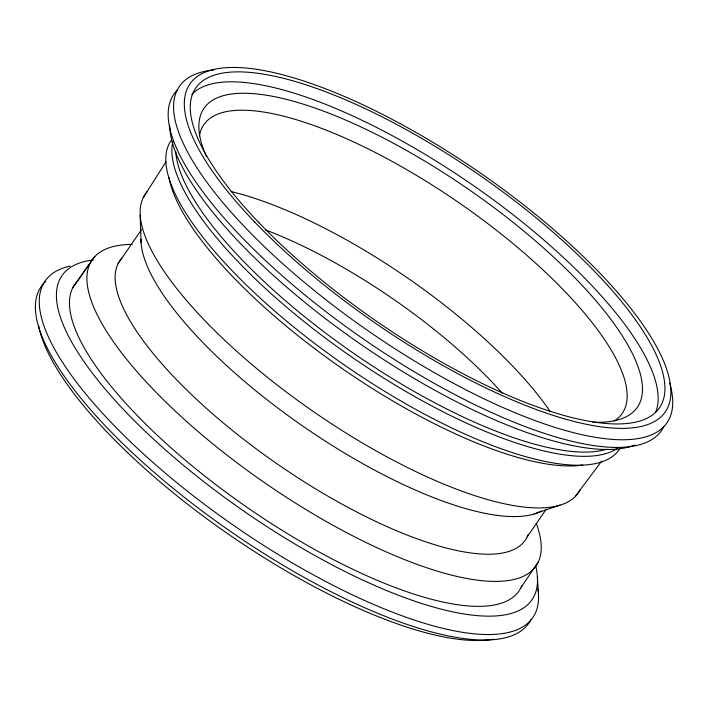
<?xml version="1.0" encoding="UTF-8"?>
<svg xmlns="http://www.w3.org/2000/svg" width="708" height="708" viewBox="0 0 708 708"><rect width="100%" height="100%" fill="white"/><g stroke="black" fill="none" stroke-linecap="round" stroke-linejoin="round"><path stroke-width="1.06" d="M143.22 197.638L166.053 161.734M521.097 587.383L537.947 562.4M118.015 263.739L141.476 229.711M527.159 536.921L546.293 509.158M94.801 256.411L77.455 281.049A269.89 85.641 34.6 0 0 250.402 509.645A269.89 85.641 34.6 0 0 521.964 585.436M72.623 287.935L89.978 263.288M575.542 496.149L601.623 461.156M534.151 513.964L560.028 505.096M537.381 576.985L538.461 593.897M140.149 215.179L141.069 242.552M265.411 229.888A234.976 74.561 34.6 0 1 502.158 393.037M606.632 449.235A269.89 85.641 34.6 0 1 353.965 353.558A269.89 85.641 34.6 0 1 175.761 151.733M634.855 445.005A288.74 91.615 34.6 0 1 362.779 345.681A288.74 91.615 34.6 0 1 169.716 125.971M669.671 383.134A296.183 93.978 34.6 0 1 370.93 332.769A296.183 93.978 34.6 0 1 213.798 69.968M536.301 523.46A269.589 85.544 34.6 0 1 264.836 482.874A269.589 85.544 34.6 0 1 132.175 244.419M231.038 191.549A251.34 79.747 34.6 0 1 550.196 411.463M199.382 135.909A254.163 80.65 34.6 0 1 458.094 202.161A254.163 80.65 34.6 0 1 614.075 421.048M580.25 489.44A263.004 83.456 34.6 0 1 315.131 412.773A263.004 83.456 34.6 0 1 147.22 191.691M531.195 619.199A296.289 94.014 34.6 0 1 228.374 529.956A296.289 94.014 34.6 0 1 45.648 281.457M493.343 639.182A290.014 92.022 34.6 0 1 230.144 535.39A290.014 92.022 34.6 0 1 38.692 326.202M528.301 534.23A246.216 78.128 34.6 0 1 281.457 466.855A246.216 78.128 34.6 0 1 122.422 257.464M541.523 510.946A246.216 78.128 34.6 0 1 308.768 430.19A246.216 78.128 34.6 0 1 140.998 239.1M663.803 426.614A296.183 93.978 34.6 0 1 363.753 339.238A296.183 93.978 34.6 0 1 176.938 90.438M535.567 565.4A285.474 90.58 34.6 0 1 244.835 511.813A285.474 90.58 34.6 0 1 93.208 259.951M537.974 589.056A296.289 94.014 34.6 0 1 234.844 526.265A296.289 94.014 34.6 0 1 70.198 266.066M206.479 156.689A263.234 83.526 34.6 0 1 467.13 188.337A263.234 83.526 34.6 0 1 592.985 422.198M582.755 465.041A264.942 84.066 34.6 0 1 341.026 367.762A264.942 84.066 34.6 0 1 168.982 177.425M617.411 448.385A272.155 86.358 34.6 0 1 351.619 356.956A272.155 86.358 34.6 0 1 172.876 141.441M619.659 448.863A272.155 86.358 34.6 0 1 346.893 366.753A272.155 86.358 34.6 0 1 171.159 140.476M191.824 94.412A281.651 89.367 34.6 0 1 469.599 182.938A281.651 89.367 34.6 0 1 655.626 412.295M254.685 222.02A288.74 91.615 34.6 0 0 662.396 415.428A288.74 91.615 34.6 0 0 365.903 106.209A288.74 91.615 34.6 0 0 254.685 222.02M258.924 222.657A281.651 89.367 34.6 0 0 656.635 411.313A281.651 89.367 34.6 0 0 367.417 109.687A281.651 89.367 34.6 0 0 258.924 222.657"/></g></svg>
